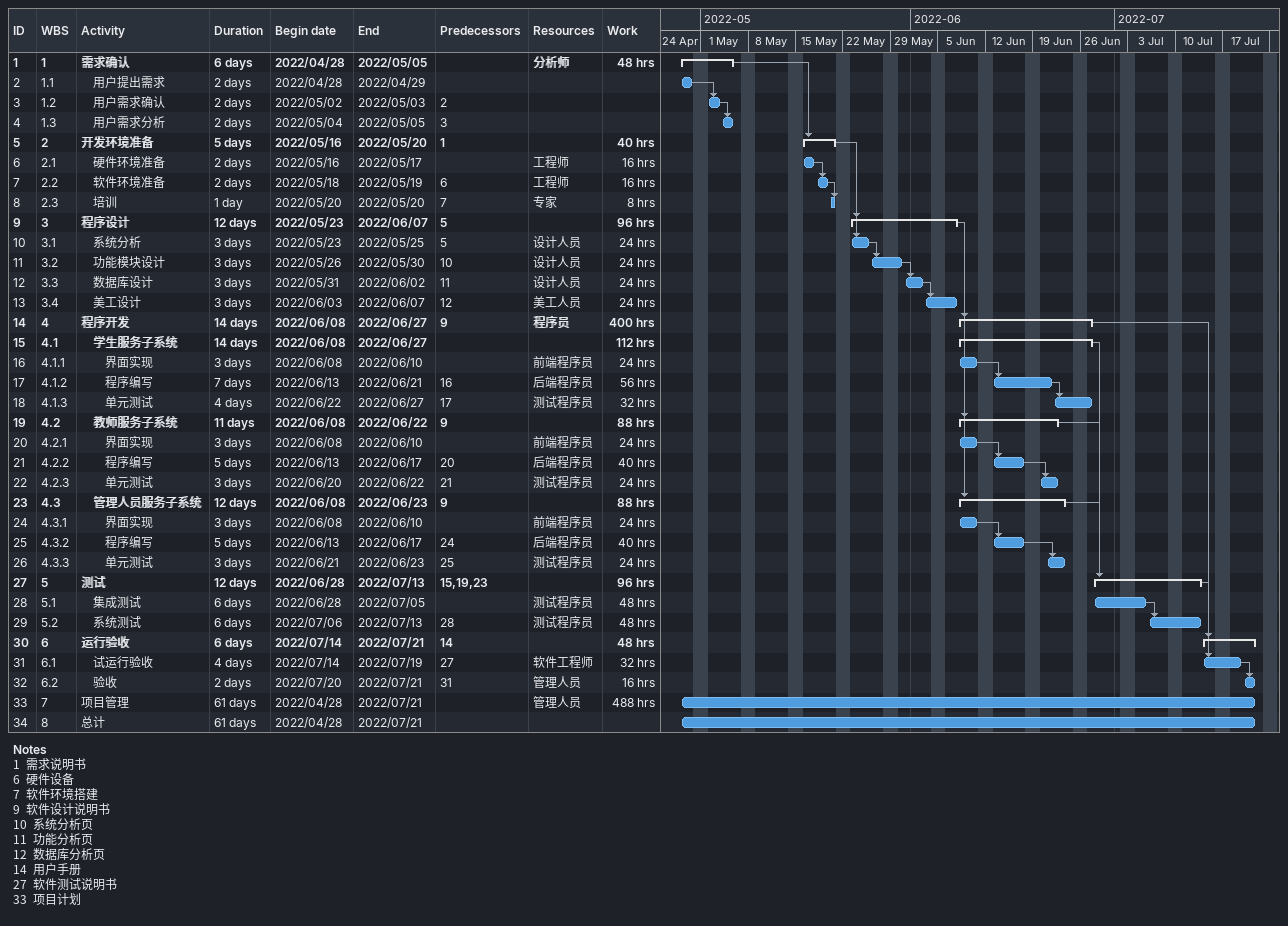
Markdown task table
| ID | WBS | Task | Duration | Start | Finish | Predecessors | Resources | Work (h) |
|---|---|---|---|---|---|---|---|---|
| 1 | 1 | **需求确认** | 6d | 2022-04-28 | 2022-05-05 |  | 分析师 | 48 |
| 2 | 1.1 | 用户提出需求 | 2d | 2022-04-28 | 2022-04-29 |  |  |  |
| 3 | 1.2 | 用户需求确认 | 2d | 2022-05-02 | 2022-05-03 | 2 |  |  |
| 4 | 1.3 | 用户需求分析 | 2d | 2022-05-04 | 2022-05-05 | 3 |  |  |
| 5 | 2 | **开发环境准备** | 5d | 2022-05-16 | 2022-05-20 | 1 |  | 40 |
| 6 | 2.1 | 硬件环境准备 | 2d | 2022-05-16 | 2022-05-17 |  | 工程师 | 16 |
| 7 | 2.2 | 软件环境准备 | 2d | 2022-05-18 | 2022-05-19 | 6 | 工程师 | 16 |
| 8 | 2.3 | 培训 | 1d | 2022-05-20 | 2022-05-20 | 7 | 专家 | 8 |
| 9 | 3 | **程序设计** | 12d | 2022-05-23 | 2022-06-07 | 5 |  | 96 |
| 10 | 3.1 | 系统分析 | 3d | 2022-05-23 | 2022-05-25 | 5 | 设计人员 | 24 |
| 11 | 3.2 | 功能模块设计 | 3d | 2022-05-26 | 2022-05-30 | 10 | 设计人员 | 24 |
| 12 | 3.3 | 数据库设计 | 3d | 2022-05-31 | 2022-06-02 | 11 | 设计人员 | 24 |
| 13 | 3.4 | 美工设计 | 3d | 2022-06-03 | 2022-06-07 | 12 | 美工人员 | 24 |
| 14 | 4 | **程序开发** | 14d | 2022-06-08 | 2022-06-27 | 9 | 程序员 | 400 |
| 15 | 4.1 | **学生服务子系统** | 14d | 2022-06-08 | 2022-06-27 |  |  | 112 |
| 16 | 4.1.1 | 界面实现 | 3d | 2022-06-08 | 2022-06-10 |  | 前端程序员 | 24 |
| 17 | 4.1.2 | 程序编写 | 7d | 2022-06-13 | 2022-06-21 | 16 | 后端程序员 | 56 |
| 18 | 4.1.3 | 单元测试 | 4d | 2022-06-22 | 2022-06-27 | 17 | 测试程序员 | 32 |
| 19 | 4.2 | **教师服务子系统** | 11d | 2022-06-08 | 2022-06-22 | 9 |  | 88 |
| 20 | 4.2.1 | 界面实现 | 3d | 2022-06-08 | 2022-06-10 |  | 前端程序员 | 24 |
| 21 | 4.2.2 | 程序编写 | 5d | 2022-06-13 | 2022-06-17 | 20 | 后端程序员 | 40 |
| 22 | 4.2.3 | 单元测试 | 3d | 2022-06-20 | 2022-06-22 | 21 | 测试程序员 | 24 |
| 23 | 4.3 | **管理人员服务子系统** | 12d | 2022-06-08 | 2022-06-23 | 9 |  | 88 |
| 24 | 4.3.1 | 界面实现 | 3d | 2022-06-08 | 2022-06-10 |  | 前端程序员 | 24 |
| 25 | 4.3.2 | 程序编写 | 5d | 2022-06-13 | 2022-06-17 | 24 | 后端程序员 | 40 |
| 26 | 4.3.3 | 单元测试 | 3d | 2022-06-21 | 2022-06-23 | 25 | 测试程序员 | 24 |
| 27 | 5 | **测试** | 12d | 2022-06-28 | 2022-07-13 | 15, 19, 23 |  | 96 |
| 28 | 5.1 | 集成测试 | 6d | 2022-06-28 | 2022-07-05 |  | 测试程序员 | 48 |
| 29 | 5.2 | 系统测试 | 6d | 2022-07-06 | 2022-07-13 | 28 | 测试程序员 | 48 |
| 30 | 6 | **运行验收** | 6d | 2022-07-14 | 2022-07-21 | 14 |  | 48 |
| 31 | 6.1 | 试运行验收 | 4d | 2022-07-14 | 2022-07-19 | 27 | 软件工程师 | 32 |
| 32 | 6.2 | 验收 | 2d | 2022-07-20 | 2022-07-21 | 31 | 管理人员 | 16 |
| 33 | 7 | 项目管理 | 61d | 2022-04-28 | 2022-07-21 |  | 管理人员 | 488 |
| 34 | 8 | 总计 | 61d | 2022-04-28 | 2022-07-21 |  |  |  |

Notes
- 1: 需求说明书
- 6: 硬件设备
- 7: 软件环境搭建
- 9: 软件设计说明书
- 10: 系统分析页
- 11: 功能分析页
- 12: 数据库分析页
- 14: 用户手册
- 27: 软件测试说明书
- 33: 项目计划
